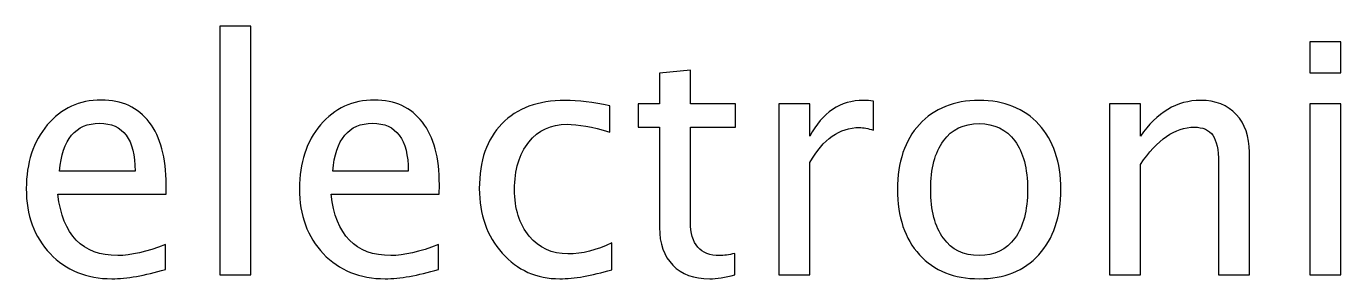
# Model space of a CAD drawing. Header units: centimetres. Extents: x -55 to 43, y -73 to 74.
# Drawn here: x -23.08 to -17.91, y 16.12 to 17.12 of the extents above; entities that cross this region are included whole.
import ezdxf

# ---------------------------------------------------------------- set-up
doc = ezdxf.new("R2010")
doc.units = ezdxf.units.CM
doc.header["$MEASUREMENT"] = 0
doc.layers.add('Layer 1', color=7, linetype='Continuous')

msp = doc.modelspace()

# ---------------------------------------------------------------- linework, layer by layer
at = {"layer": 'Layer 1'}
for points, knots in [([(-22.31622, 16.13997), (-22.31622, 16.13997), (-22.31622, 17.11914), (-22.31622, 17.11914), (-22.31622, 17.11914), (-22.31622, 17.11914), (-22.1943, 17.11914), (-22.1943, 17.11914), (-22.1943, 17.11914), (-22.1943, 17.11914), (-22.1943, 16.13997), (-22.1943, 16.13997), (-22.1943, 16.13997), (-22.1943, 16.13997), (-22.31622, 16.13997), (-22.31622, 16.13997)], [0, 0, 0, 0, 0.2, 0.2, 0.2, 0.2, 0.4, 0.4, 0.4, 0.4, 0.6, 0.6, 0.6, 0.6, 1, 1, 1, 1]), ([(-18.02807, 16.93626), (-18.02807, 16.93626), (-18.02807, 17.05818), (-18.02807, 17.05818), (-18.02807, 17.05818), (-18.02807, 17.05818), (-17.90615, 17.05818), (-17.90615, 17.05818), (-17.90615, 17.05818), (-17.90615, 17.05818), (-17.90615, 16.93626), (-17.90615, 16.93626), (-17.90615, 16.93626), (-17.90615, 16.93626), (-18.02807, 16.93626), (-18.02807, 16.93626)], [0, 0, 0, 0, 0.2, 0.2, 0.2, 0.2, 0.4, 0.4, 0.4, 0.4, 0.6, 0.6, 0.6, 0.6, 1, 1, 1, 1]), ([(-20.29015, 16.14018), (-20.32783, 16.12981), (-20.36063, 16.12473), (-20.38836, 16.12473), (-20.38836, 16.12473), (-20.45059, 16.12473), (-20.49906, 16.14251), (-20.53378, 16.17807), (-20.53378, 16.17807), (-20.5687, 16.21363), (-20.58606, 16.26295), (-20.58606, 16.32624), (-20.58606, 16.32624), (-20.58606, 16.32624), (-20.58606, 16.72163), (-20.58606, 16.72163), (-20.58606, 16.72163), (-20.58606, 16.72163), (-20.6703, 16.72163), (-20.6703, 16.72163), (-20.6703, 16.72163), (-20.6703, 16.72163), (-20.6703, 16.81307), (-20.6703, 16.81307), (-20.6703, 16.81307), (-20.6703, 16.81307), (-20.58606, 16.81307), (-20.58606, 16.81307), (-20.58606, 16.81307), (-20.58606, 16.81307), (-20.58606, 16.93478), (-20.58606, 16.93478), (-20.58606, 16.93478), (-20.58606, 16.93478), (-20.46414, 16.94642), (-20.46414, 16.94642), (-20.46414, 16.94642), (-20.46414, 16.94642), (-20.46414, 16.81307), (-20.46414, 16.81307), (-20.46414, 16.81307), (-20.46414, 16.81307), (-20.28761, 16.81307), (-20.28761, 16.81307), (-20.28761, 16.81307), (-20.28761, 16.81307), (-20.28761, 16.72163), (-20.28761, 16.72163), (-20.28761, 16.72163), (-20.28761, 16.72163), (-20.46414, 16.72163), (-20.46414, 16.72163), (-20.46414, 16.72163), (-20.46414, 16.72163), (-20.46414, 16.34825), (-20.46414, 16.34825), (-20.46414, 16.34825), (-20.46414, 16.2602), (-20.42583, 16.21617), (-20.34942, 16.21617), (-20.34942, 16.21617), (-20.33312, 16.21617), (-20.31343, 16.21892), (-20.29015, 16.22421), (-20.29015, 16.22421), (-20.29015, 16.22421), (-20.29015, 16.14018), (-20.29015, 16.14018)], [0, 0, 0, 0, 0.0555556, 0.0555556, 0.0555556, 0.0555556, 0.1111111, 0.1111111, 0.1111111, 0.1111111, 0.1666667, 0.1666667, 0.1666667, 0.1666667, 0.2222222, 0.2222222, 0.2222222, 0.2222222, 0.2777778, 0.2777778, 0.2777778, 0.2777778, 0.3333333, 0.3333333, 0.3333333, 0.3333333, 0.3888889, 0.3888889, 0.3888889, 0.3888889, 0.4444444, 0.4444444, 0.4444444, 0.4444444, 0.5, 0.5, 0.5, 0.5, 0.5555556, 0.5555556, 0.5555556, 0.5555556, 0.6111111, 0.6111111, 0.6111111, 0.6111111, 0.6666667, 0.6666667, 0.6666667, 0.6666667, 0.7222222, 0.7222222, 0.7222222, 0.7222222, 0.7777778, 0.7777778, 0.7777778, 0.7777778, 0.8333333, 0.8333333, 0.8333333, 0.8333333, 0.8888889, 0.8888889, 0.8888889, 0.8888889, 1, 1, 1, 1]), ([(-22.52979, 16.16156), (-22.6117, 16.13701), (-22.68177, 16.12473), (-22.74019, 16.12473), (-22.74019, 16.12473), (-22.83988, 16.12473), (-22.92095, 16.15775), (-22.98339, 16.22358), (-22.98339, 16.22358), (-23.04583, 16.28941), (-23.07716, 16.37471), (-23.07716, 16.4797), (-23.07716, 16.4797), (-23.07716, 16.58151), (-23.04964, 16.66512), (-22.9944, 16.73052), (-22.9944, 16.73052), (-22.93915, 16.79571), (-22.86846, 16.82831), (-22.78231, 16.82831), (-22.78231, 16.82831), (-22.70082, 16.82831), (-22.63774, 16.79931), (-22.59329, 16.74132), (-22.59329, 16.74132), (-22.54884, 16.68332), (-22.52661, 16.60119), (-22.52661, 16.49472), (-22.52661, 16.49472), (-22.52661, 16.49472), (-22.52725, 16.45747), (-22.52725, 16.45747), (-22.52725, 16.45747), (-22.52725, 16.45747), (-22.9527, 16.45747), (-22.9527, 16.45747), (-22.9527, 16.45747), (-22.93492, 16.2966), (-22.85639, 16.21617), (-22.71733, 16.21617), (-22.71733, 16.21617), (-22.66631, 16.21617), (-22.60387, 16.23056), (-22.52979, 16.25935), (-22.52979, 16.25935), (-22.52979, 16.25935), (-22.52979, 16.16156), (-22.52979, 16.16156)], [0, 0, 0, 0, 0.0769231, 0.0769231, 0.0769231, 0.0769231, 0.1538462, 0.1538462, 0.1538462, 0.1538462, 0.2307692, 0.2307692, 0.2307692, 0.2307692, 0.3076923, 0.3076923, 0.3076923, 0.3076923, 0.3846154, 0.3846154, 0.3846154, 0.3846154, 0.4615385, 0.4615385, 0.4615385, 0.4615385, 0.5384615, 0.5384615, 0.5384615, 0.5384615, 0.6153846, 0.6153846, 0.6153846, 0.6153846, 0.6923077, 0.6923077, 0.6923077, 0.6923077, 0.7692308, 0.7692308, 0.7692308, 0.7692308, 0.8461538, 0.8461538, 0.8461538, 0.8461538, 1, 1, 1, 1]), ([(-21.45516, 16.16156), (-21.53707, 16.13701), (-21.60714, 16.12473), (-21.66556, 16.12473), (-21.66556, 16.12473), (-21.76525, 16.12473), (-21.84632, 16.15775), (-21.90876, 16.22358), (-21.90876, 16.22358), (-21.9712, 16.28941), (-22.00253, 16.37471), (-22.00253, 16.4797), (-22.00253, 16.4797), (-22.00253, 16.58151), (-21.97501, 16.66512), (-21.91977, 16.73052), (-21.91977, 16.73052), (-21.86452, 16.79571), (-21.79383, 16.82831), (-21.70768, 16.82831), (-21.70768, 16.82831), (-21.62619, 16.82831), (-21.56311, 16.79931), (-21.51866, 16.74132), (-21.51866, 16.74132), (-21.47421, 16.68332), (-21.45198, 16.60119), (-21.45198, 16.49472), (-21.45198, 16.49472), (-21.45198, 16.49472), (-21.45262, 16.45747), (-21.45262, 16.45747), (-21.45262, 16.45747), (-21.45262, 16.45747), (-21.87807, 16.45747), (-21.87807, 16.45747), (-21.87807, 16.45747), (-21.86029, 16.2966), (-21.78176, 16.21617), (-21.6427, 16.21617), (-21.6427, 16.21617), (-21.59168, 16.21617), (-21.52924, 16.23056), (-21.45516, 16.25935), (-21.45516, 16.25935), (-21.45516, 16.25935), (-21.45516, 16.16156), (-21.45516, 16.16156)], [0, 0, 0, 0, 0.0769231, 0.0769231, 0.0769231, 0.0769231, 0.1538462, 0.1538462, 0.1538462, 0.1538462, 0.2307692, 0.2307692, 0.2307692, 0.2307692, 0.3076923, 0.3076923, 0.3076923, 0.3076923, 0.3846154, 0.3846154, 0.3846154, 0.3846154, 0.4615385, 0.4615385, 0.4615385, 0.4615385, 0.5384615, 0.5384615, 0.5384615, 0.5384615, 0.6153846, 0.6153846, 0.6153846, 0.6153846, 0.6923077, 0.6923077, 0.6923077, 0.6923077, 0.7692308, 0.7692308, 0.7692308, 0.7692308, 0.8461538, 0.8461538, 0.8461538, 0.8461538, 1, 1, 1, 1]), ([(-20.77423, 16.16029), (-20.85318, 16.13658), (-20.92134, 16.12473), (-20.9787, 16.12473), (-20.9787, 16.12473), (-21.06972, 16.12473), (-21.14507, 16.15839), (-21.20497, 16.22548), (-21.20497, 16.22548), (-21.26487, 16.29279), (-21.29493, 16.37767), (-21.29493, 16.47991), (-21.29493, 16.47991), (-21.29493, 16.58913), (-21.2653, 16.67443), (-21.20603, 16.73539), (-21.20603, 16.73539), (-21.14676, 16.79656), (-21.064, 16.82704), (-20.95774, 16.82704), (-20.95774, 16.82704), (-20.90546, 16.82704), (-20.84662, 16.81984), (-20.78185, 16.80545), (-20.78185, 16.80545), (-20.78185, 16.80545), (-20.78185, 16.70258), (-20.78185, 16.70258), (-20.78185, 16.70258), (-20.85064, 16.7229), (-20.90673, 16.73306), (-20.94991, 16.73306), (-20.94991, 16.73306), (-21.01257, 16.73306), (-21.06273, 16.70957), (-21.1002, 16.66279), (-21.1002, 16.66279), (-21.13766, 16.61601), (-21.1565, 16.55357), (-21.1565, 16.47567), (-21.1565, 16.47567), (-21.1565, 16.40011), (-21.13703, 16.33915), (-21.09829, 16.29237), (-21.09829, 16.29237), (-21.05956, 16.2458), (-21.00897, 16.22252), (-20.9461, 16.22252), (-20.9461, 16.22252), (-20.89043, 16.22252), (-20.83328, 16.23691), (-20.77423, 16.2657), (-20.77423, 16.2657), (-20.77423, 16.2657), (-20.77423, 16.16029), (-20.77423, 16.16029)], [0, 0, 0, 0, 0.0666667, 0.0666667, 0.0666667, 0.0666667, 0.1333333, 0.1333333, 0.1333333, 0.1333333, 0.2, 0.2, 0.2, 0.2, 0.2666667, 0.2666667, 0.2666667, 0.2666667, 0.3333333, 0.3333333, 0.3333333, 0.3333333, 0.4, 0.4, 0.4, 0.4, 0.4666667, 0.4666667, 0.4666667, 0.4666667, 0.5333333, 0.5333333, 0.5333333, 0.5333333, 0.6, 0.6, 0.6, 0.6, 0.6666667, 0.6666667, 0.6666667, 0.6666667, 0.7333333, 0.7333333, 0.7333333, 0.7333333, 0.8, 0.8, 0.8, 0.8, 0.8666667, 0.8666667, 0.8666667, 0.8666667, 1, 1, 1, 1]), ([(-20.11616, 16.13997), (-20.11616, 16.13997), (-20.11616, 16.81307), (-20.11616, 16.81307), (-20.11616, 16.81307), (-20.11616, 16.81307), (-19.99424, 16.81307), (-19.99424, 16.81307), (-19.99424, 16.81307), (-19.99424, 16.81307), (-19.99424, 16.68586), (-19.99424, 16.68586), (-19.99424, 16.68586), (-19.94577, 16.78005), (-19.87549, 16.82704), (-19.78321, 16.82704), (-19.78321, 16.82704), (-19.77072, 16.82704), (-19.7576, 16.82598), (-19.74405, 16.82387), (-19.74405, 16.82387), (-19.74405, 16.82387), (-19.74405, 16.70978), (-19.74405, 16.70978), (-19.74405, 16.70978), (-19.76522, 16.71676), (-19.78384, 16.72036), (-19.79993, 16.72036), (-19.79993, 16.72036), (-19.8774, 16.72036), (-19.94217, 16.67464), (-19.99424, 16.58299), (-19.99424, 16.58299), (-19.99424, 16.58299), (-19.99424, 16.13997), (-19.99424, 16.13997), (-19.99424, 16.13997), (-19.99424, 16.13997), (-20.11616, 16.13997), (-20.11616, 16.13997)], [0, 0, 0, 0, 0.0909091, 0.0909091, 0.0909091, 0.0909091, 0.1818182, 0.1818182, 0.1818182, 0.1818182, 0.2727273, 0.2727273, 0.2727273, 0.2727273, 0.3636364, 0.3636364, 0.3636364, 0.3636364, 0.4545455, 0.4545455, 0.4545455, 0.4545455, 0.5454545, 0.5454545, 0.5454545, 0.5454545, 0.6363636, 0.6363636, 0.6363636, 0.6363636, 0.7272727, 0.7272727, 0.7272727, 0.7272727, 0.8181818, 0.8181818, 0.8181818, 0.8181818, 1, 1, 1, 1]), ([(-19.32855, 16.12473), (-19.4274, 16.12473), (-19.50571, 16.15627), (-19.56329, 16.21935), (-19.56329, 16.21935), (-19.62107, 16.28242), (-19.64986, 16.36815), (-19.64986, 16.47631), (-19.64986, 16.47631), (-19.64986, 16.58426), (-19.62107, 16.66977), (-19.56329, 16.73264), (-19.56329, 16.73264), (-19.50571, 16.7955), (-19.4274, 16.82704), (-19.32855, 16.82704), (-19.32855, 16.82704), (-19.2297, 16.82704), (-19.15138, 16.7955), (-19.09381, 16.73264), (-19.09381, 16.73264), (-19.03603, 16.66977), (-19.00724, 16.58426), (-19.00724, 16.47631), (-19.00724, 16.47631), (-19.00724, 16.36815), (-19.03603, 16.28242), (-19.09381, 16.21935), (-19.09381, 16.21935), (-19.15138, 16.15627), (-19.2297, 16.12473), (-19.32855, 16.12473)], [0, 0, 0, 0, 0.1111111, 0.1111111, 0.1111111, 0.1111111, 0.2222222, 0.2222222, 0.2222222, 0.2222222, 0.3333333, 0.3333333, 0.3333333, 0.3333333, 0.4444444, 0.4444444, 0.4444444, 0.4444444, 0.5555556, 0.5555556, 0.5555556, 0.5555556, 0.6666667, 0.6666667, 0.6666667, 0.6666667, 0.7777778, 0.7777778, 0.7777778, 0.7777778, 1, 1, 1, 1]), ([(-18.81632, 16.13997), (-18.81632, 16.13997), (-18.81632, 16.81307), (-18.81632, 16.81307), (-18.81632, 16.81307), (-18.81632, 16.81307), (-18.6944, 16.81307), (-18.6944, 16.81307), (-18.6944, 16.81307), (-18.6944, 16.81307), (-18.6944, 16.68586), (-18.6944, 16.68586), (-18.6944, 16.68586), (-18.62984, 16.78005), (-18.55068, 16.82704), (-18.45712, 16.82704), (-18.45712, 16.82704), (-18.39828, 16.82704), (-18.3515, 16.80863), (-18.317, 16.77158), (-18.317, 16.77158), (-18.2825, 16.73475), (-18.26514, 16.68501), (-18.26514, 16.62278), (-18.26514, 16.62278), (-18.26514, 16.62278), (-18.26514, 16.13997), (-18.26514, 16.13997), (-18.26514, 16.13997), (-18.26514, 16.13997), (-18.38706, 16.13997), (-18.38706, 16.13997), (-18.38706, 16.13997), (-18.38706, 16.13997), (-18.38706, 16.58299), (-18.38706, 16.58299), (-18.38706, 16.58299), (-18.38706, 16.63294), (-18.39447, 16.6685), (-18.40907, 16.68967), (-18.40907, 16.68967), (-18.42389, 16.71105), (-18.44823, 16.72163), (-18.48231, 16.72163), (-18.48231, 16.72163), (-18.55724, 16.72163), (-18.62794, 16.67274), (-18.6944, 16.57495), (-18.6944, 16.57495), (-18.6944, 16.57495), (-18.6944, 16.13997), (-18.6944, 16.13997), (-18.6944, 16.13997), (-18.6944, 16.13997), (-18.81632, 16.13997), (-18.81632, 16.13997)], [0, 0, 0, 0, 0.0666667, 0.0666667, 0.0666667, 0.0666667, 0.1333333, 0.1333333, 0.1333333, 0.1333333, 0.2, 0.2, 0.2, 0.2, 0.2666667, 0.2666667, 0.2666667, 0.2666667, 0.3333333, 0.3333333, 0.3333333, 0.3333333, 0.4, 0.4, 0.4, 0.4, 0.4666667, 0.4666667, 0.4666667, 0.4666667, 0.5333333, 0.5333333, 0.5333333, 0.5333333, 0.6, 0.6, 0.6, 0.6, 0.6666667, 0.6666667, 0.6666667, 0.6666667, 0.7333333, 0.7333333, 0.7333333, 0.7333333, 0.8, 0.8, 0.8, 0.8, 0.8666667, 0.8666667, 0.8666667, 0.8666667, 1, 1, 1, 1]), ([(-18.02807, 16.13997), (-18.02807, 16.13997), (-18.02807, 16.81307), (-18.02807, 16.81307), (-18.02807, 16.81307), (-18.02807, 16.81307), (-17.90615, 16.81307), (-17.90615, 16.81307), (-17.90615, 16.81307), (-17.90615, 16.81307), (-17.90615, 16.13997), (-17.90615, 16.13997), (-17.90615, 16.13997), (-17.90615, 16.13997), (-18.02807, 16.13997), (-18.02807, 16.13997)], [0, 0, 0, 0, 0.2, 0.2, 0.2, 0.2, 0.4, 0.4, 0.4, 0.4, 0.6, 0.6, 0.6, 0.6, 1, 1, 1, 1]), ([(-22.94635, 16.54891), (-22.94635, 16.54891), (-22.64917, 16.54891), (-22.64917, 16.54891), (-22.64917, 16.54891), (-22.64917, 16.67422), (-22.69595, 16.73687), (-22.78929, 16.73687), (-22.78929, 16.73687), (-22.88327, 16.73687), (-22.93555, 16.67422), (-22.94635, 16.54891)], [0, 0, 0, 0, 0.25, 0.25, 0.25, 0.25, 0.5, 0.5, 0.5, 0.5, 1, 1, 1, 1]), ([(-21.87172, 16.54891), (-21.87172, 16.54891), (-21.57454, 16.54891), (-21.57454, 16.54891), (-21.57454, 16.54891), (-21.57454, 16.67422), (-21.62132, 16.73687), (-21.71466, 16.73687), (-21.71466, 16.73687), (-21.80864, 16.73687), (-21.86092, 16.67422), (-21.87172, 16.54891)], [0, 0, 0, 0, 0.25, 0.25, 0.25, 0.25, 0.5, 0.5, 0.5, 0.5, 1, 1, 1, 1]), ([(-19.32876, 16.21617), (-19.26844, 16.21617), (-19.22145, 16.23882), (-19.188, 16.28433), (-19.188, 16.28433), (-19.15477, 16.32962), (-19.13805, 16.39376), (-19.13805, 16.47631), (-19.13805, 16.47631), (-19.13805, 16.55865), (-19.15477, 16.62257), (-19.188, 16.66787), (-19.188, 16.66787), (-19.22145, 16.71295), (-19.26844, 16.7356), (-19.32876, 16.7356), (-19.32876, 16.7356), (-19.3893, 16.7356), (-19.43629, 16.71295), (-19.46931, 16.66787), (-19.46931, 16.66787), (-19.50254, 16.62257), (-19.51905, 16.55865), (-19.51905, 16.47631), (-19.51905, 16.47631), (-19.51905, 16.39376), (-19.50254, 16.32962), (-19.46931, 16.28433), (-19.46931, 16.28433), (-19.43629, 16.23882), (-19.3893, 16.21617), (-19.32876, 16.21617)], [0, 0, 0, 0, 0.1111111, 0.1111111, 0.1111111, 0.1111111, 0.2222222, 0.2222222, 0.2222222, 0.2222222, 0.3333333, 0.3333333, 0.3333333, 0.3333333, 0.4444444, 0.4444444, 0.4444444, 0.4444444, 0.5555556, 0.5555556, 0.5555556, 0.5555556, 0.6666667, 0.6666667, 0.6666667, 0.6666667, 0.7777778, 0.7777778, 0.7777778, 0.7777778, 1, 1, 1, 1])]:
    msp.add_open_spline(points, degree=3, knots=knots, dxfattribs=at)

doc.saveas('drawing.dxf')
